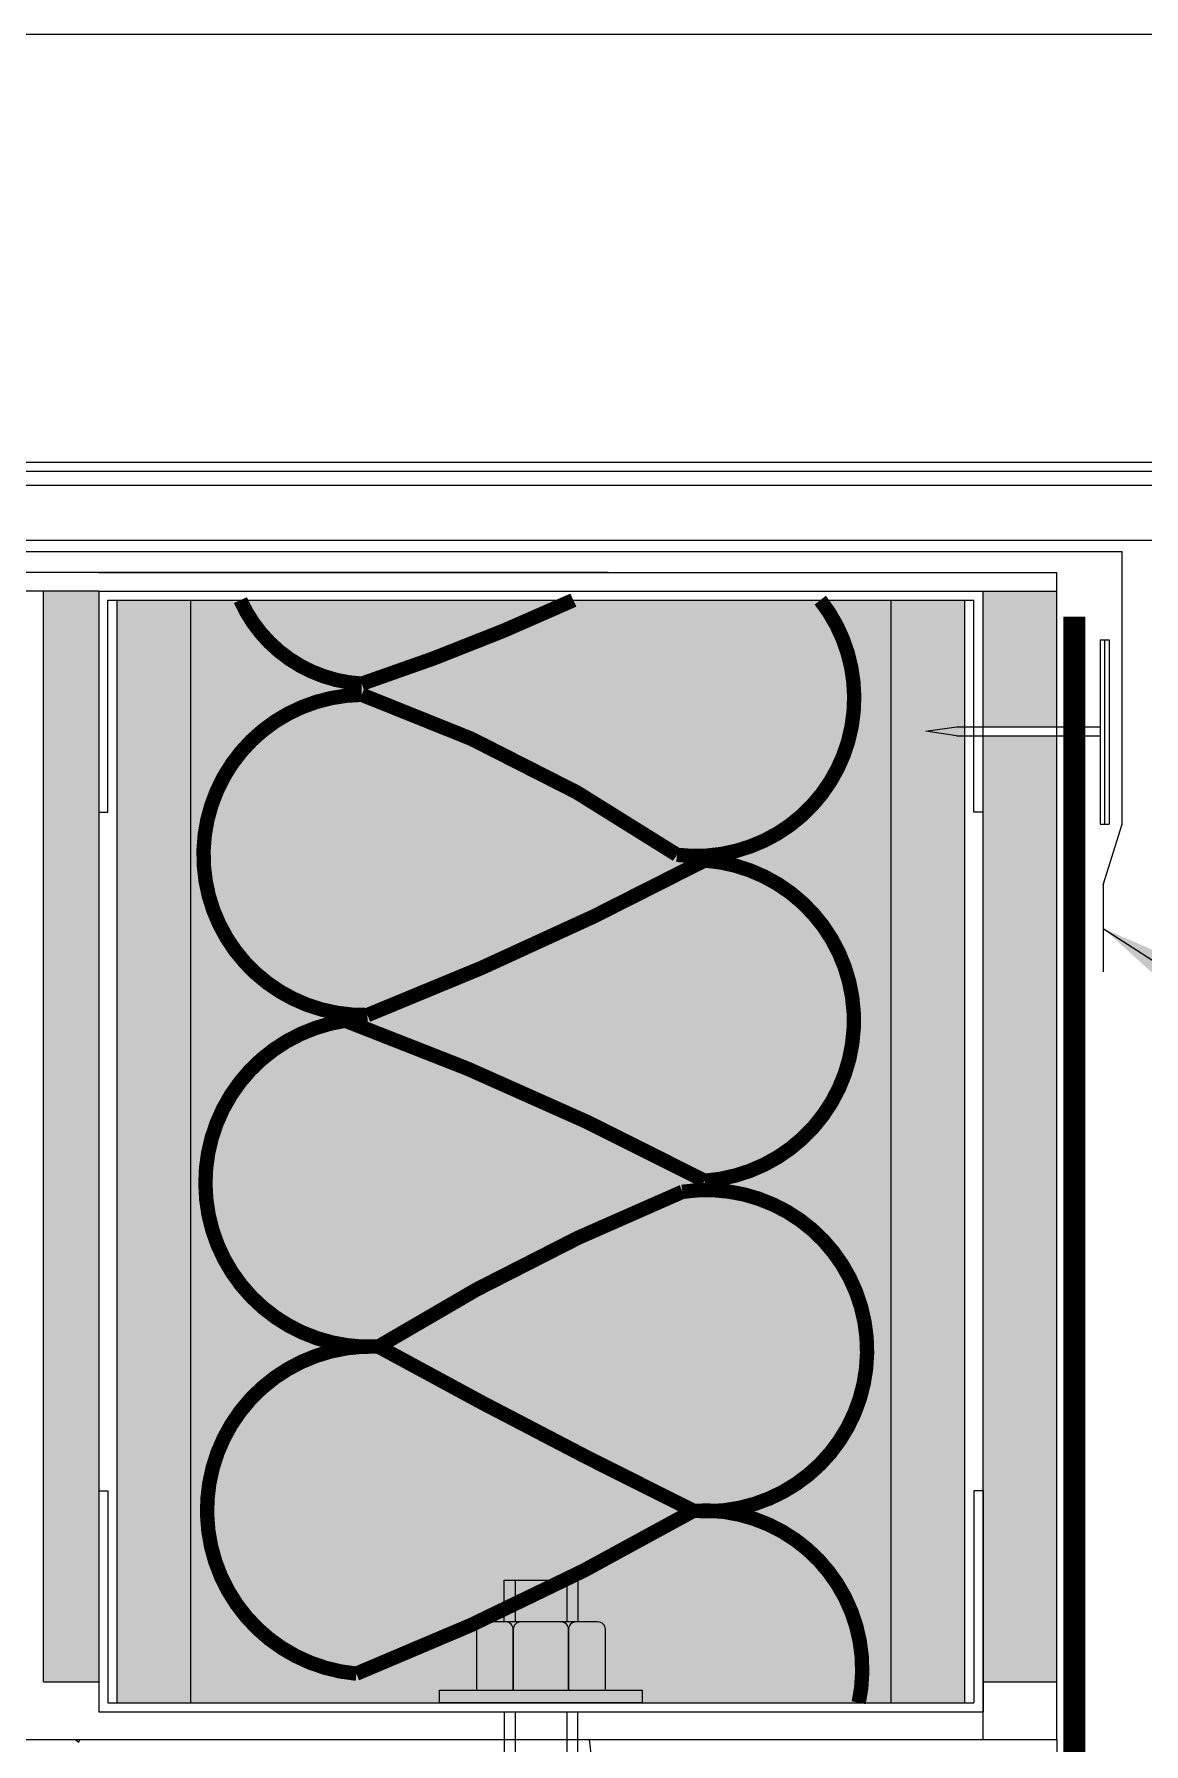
# Model space of a CAD drawing. Extents: x -30.3 to 51, y 0 to 66.
# Drawn here: x 13.65 to 21.18, y 22.64 to 34.24 of the extents above; entities that cross this region are included whole.
import ezdxf

# ---------------------------------------------------------------- set-up
doc = ezdxf.new("R2010")
doc.units = 0
doc.header["$LTSCALE"] = 1.5
doc.header["$MEASUREMENT"] = 0
doc.linetypes.add('DASHED', pattern=[0.75, 0.5, -0.25])
for name, color, linetype in [('INSULATION', 40, 'CONTINUOUS'), ('STRUCTURE', 252, 'CONTINUOUS'), ('STRUCTURE_SHADING', 254, 'CONTINUOUS'), ('TEXT', 7, 'CONTINUOUS'), ('TYVEK', 160, 'DASHED')]:
    doc.layers.add(name, color=color, linetype=linetype)
doc.styles.add('DETAILS', font='sanss___.ttf', dxfattribs={"height": 1})
doc.dimstyles.new('TYVEKDETAILS', dxfattribs={"dimscale": 6, "dimtxt": 1.5, "dimasz": 0.1, "dimexe": 0.75, "dimexo": 0.75, "dimgap": 0.75, "dimtad": 0, "dimtih": 1, "dimtoh": 1, "dimdec": 4, "dimzin": 0, "dimtxsty": 'DETAILS', "dimcen": 0.0625, "dimazin": 3, "dimtfac": 1, "dimtdec": 4, "dimtofl": 0, "dimtmove": 0, "dimatfit": 3, "dimtolj": 1, "dimtzin": 0})

msp = doc.modelspace()

# ---------------------------------------------------------------- hatches: boundary and pattern name
at = {"layer": 'STRUCTURE', "linetype": 'CONTINUOUS'}
h = msp.add_hatch(dxfattribs=at)
h.set_pattern_fill('AR-SAND', color=256, scale=0.25, style=0)
h.set_pattern_definition([(37.5, (49.68292, 10.80116), (-0.0157483, 0.481706), [0, -0.38, 0, -0.425, 0, -0.40625]), (7.5, (49.6829, 10.80116), (0.442444, 0.705537), [0, -0.205, 0, -0.3425, 0, -0.13125]), (327.5, (49.37542, 10.80116), (0.7785355, 0.0014148), [0, -0.125, 0, -0.45, 0, -0.5875]), (317.5, (49.3754, 10.80116), (0.751532, 0.219419), [0, -0.0625, 0, -0.295, 0, -0.3375])])
h.paths.add_polyline_path([(14.089, 30.462), (13.714, 30.462), (13.714, 23.062), (14.089, 23.062), (14.089, 24.358)])
h.paths.add_polyline_path([(20.589, 29.479), (20.089, 29.479), (20.089, 23.062), (20.589, 23.062)])
h.paths.add_polyline_path([(20.589, 30.462), (20.089, 30.462), (20.089, 29.541), (20.589, 29.541)])
h.paths.add_polyline_path([(14.214, 16.42), (14.151, 16.42), (14.151, 14.983), (14.089, 14.983), (14.089, 16.279), (13.714, 16.279), (13.714, 10.214), (14.214, 10.214)])
h.paths.add_polyline_path([(20.589, 14.29), (19.964, 14.29), (19.964, 10.214), (20.589, 10.214)])
h.paths.add_polyline_path([(20.589, 16.279), (20.089, 16.279), (20.089, 14.983), (20.026, 14.983), (20.026, 16.42), (19.964, 16.42), (19.964, 14.352), (20.589, 14.352)])
h = msp.add_hatch(dxfattribs=at)
h.set_pattern_fill('AR-CONC', color=256, scale=0.5, style=0)
h.set_pattern_definition([(50, (49.683, 10.8012), (3.5863, -0.31376), [0.375, -4.125]), (355, (49.683, 10.801), (-0.69376, 3.76096), [0.3, -3.3]), (100.451, (49.9818, 10.775), (2.89255, 3.4472), [0.3187, -3.5057]), (46.184, (49.683, 11.801), (5.3362, -0.8276), [0.5625, -6.1875]), (96.636, (50.1276, 11.732), (4.6733, 4.8706), [0.47805, -5.25856]), (351.184, (49.683, 11.801), (4.6733, 4.8706), [0.45, -4.95]), (21, (50.183, 11.5512), (2.98454, -2.0131), [0.375, -4.125]), (326, (50.183, 11.551), (1.21658, 3.62575), [0.3, -3.3]), (71.451, (50.4316, 11.3834), (4.2011, 1.61265), [0.3187, -3.5057]), (37.5, (49.6829, 10.8012), (0.0608, 1.66447), [0, -3.26, 0, -3.35, 0, -3.3125]), (7.5, (49.683, 10.8012), (1.31535, 1.97206), [0, -1.91, 0, -3.185, 0, -1.2625]), (327.5, (48.5679, 10.8012), (2.669112, -0.112774), [0, -1.25, 0, -3.9, 0, -5.175]), (317.5, (48.068, 10.8012), (2.91593, 0.50052), [0, -1.625, 0, -2.59, 0, -3.675])])
h.paths.add_polyline_path([(16.839, 19.151), (17.339, 19.151), (17.339, 16.67), (20.589, 16.67), (20.589, 22.67), (17.339, 22.67), (17.339, 20.19), (16.839, 20.19), (16.839, 22.67), (7.94, 22.67), (7.94, 20.362), (8.814, 19.959), (7.084, 19.516), (7.94, 19.12), (7.94, 16.67), (16.839, 16.67)])
at = {"layer": 'STRUCTURE_SHADING'}
msp.add_hatch(color=256, dxfattribs=at).paths.add_polyline_path([(14.214, 22.92), (14.214, 30.4), (19.964, 30.4), (19.964, 22.92)])

# ---------------------------------------------------------------- linework, layer by layer
at = {"layer": 'INSULATION', "const_width": 0.0975}
for points in [[(19.245, 22.92, 0.496163), (18.124, 24.222, -0.036839), (15.837, 23.117, -0.978351), (15.987, 25.336, 0.011745), (18.124, 24.222, 1.122527), (18.049, 26.386, 0.042055), (15.987, 25.336, -0.955215), (15.762, 27.547, -0.033771), (18.199, 26.461, 0.932497), (18.199, 28.634, -0.02843), (15.912, 27.585, -1.006035), (15.874, 29.758, -0.065918), (18.012, 28.672, 0.66966), (18.984, 30.4, 0.66966)], [(17.309, 30.4, -0.027697), (15.874, 29.833, -0.280607), (15.05, 30.4)]]:
    msp.add_lwpolyline(points, format="xyb", dxfattribs=at)
at = {"layer": 'STRUCTURE'}
for p, q in [((13.026, 31.337), (25.952, 31.337)), ((13.089, 31.275), (25.89, 31.275)), ((13.401, 31.181), (25.577, 31.181)), ((14.089, 30.587), (17.545, 30.587)), ((14.089, 30.462), (20.089, 30.462)), ((14.151, 30.4), (14.214, 30.4)), ((14.151, 28.962), (14.151, 30.4)), ((14.214, 22.92), (14.214, 30.4)), ((14.214, 30.4), (19.964, 30.4)), ((14.714, 22.92), (14.714, 30.4)), ((19.464, 22.92), (19.464, 30.4)), ((19.964, 22.92), (19.964, 30.4)), ((20.026, 28.962), (20.026, 30.4)), ((20.089, 28.962), (20.089, 30.462)), ((20.882, 30.13), (20.882, 28.88)), ((20.882, 30.13), (20.944, 30.13)), ((20.913, 30.13), (20.913, 28.88)), ((20.944, 30.13), (20.944, 28.88)), ((19.701, 29.51), (19.909, 29.541)), ((19.909, 29.479), (19.701, 29.51)), ((19.909, 29.541), (20.882, 29.541)), ((19.909, 29.479), (20.882, 29.479)), ((14.089, 28.962), (14.151, 28.962)), ((20.089, 28.962), (20.026, 28.962)), ((20.882, 28.88), (20.944, 28.88)), ((14.089, 24.358), (14.089, 22.858)), ((14.089, 24.358), (14.151, 24.358)), ((14.151, 24.358), (14.151, 22.92)), ((20.026, 24.358), (20.026, 22.92)), ((20.089, 24.358), (20.026, 24.358)), ((20.089, 24.358), (20.089, 22.858)), ((16.914, 23.752), (16.914, 23.468)), ((17.264, 23.752), (17.264, 23.468)), ((13.714, 23.062), (14.089, 23.062)), ((20.089, 23.062), (20.589, 23.062)), ((14.089, 22.858), (20.089, 22.858)), ((14.214, 22.92), (19.964, 22.92)), ((17.339, 22.92), (16.839, 22.92)), ((16.839, 22.858), (16.839, 20.19)), ((16.914, 22.858), (16.914, 20.19)), ((17.264, 22.858), (17.264, 20.19)), ((17.339, 20.19), (17.339, 22.858)), ((19.964, 22.92), (20.026, 22.92)), ((7.94, 22.67), (20.589, 22.67)), ((20.589, 22.67), (20.589, 16.67))]:
    msp.add_line(p, q, dxfattribs=at)
at = {"layer": 'STRUCTURE', "linetype": 'CONTINUOUS'}
for p, q in [((13.401, 30.806), (25.577, 30.806)), ((17.545, 30.587), (20.089, 30.587)), ((20.089, 30.587), (20.589, 30.587)), ((20.589, 22.67), (20.589, 30.587)), ((14.089, 30.462), (13.589, 30.462)), ((13.714, 23.062), (13.714, 30.462)), ((14.089, 30.462), (14.089, 28.962)), ((14.089, 30.462), (14.089, 24.17)), ((19.964, 30.4), (20.026, 30.4)), ((20.089, 30.462), (20.589, 30.462)), ((20.089, 22.67), (20.089, 29.479)), ((14.151, 22.92), (14.214, 22.92))]:
    msp.add_line(p, q, dxfattribs=at)
at = {"layer": 'STRUCTURE', "color": 7, "linetype": 'CONTINUOUS'}
for p, q in [((21.032, 30.728), (13.426, 30.728)), ((21.032, 28.88), (21.032, 30.728)), ((17.545, 30.587), (13.589, 30.587)), ((20.903, 28.468), (21.032, 28.88)), ((20.903, 28.468), (20.903, 27.878))]:
    msp.add_line(p, q, dxfattribs=at)
at = {"layer": 'STRUCTURE'}
for points in [[(16.839, 23.468), (16.839, 23.752), (17.339, 23.752), (17.339, 23.468)], [(16.401, 23.006), (17.776, 23.006), (17.776, 22.92), (16.401, 22.92)]]:
    msp.add_lwpolyline(points, close=True, dxfattribs=at)
for points in [[(16.651, 23.006), (16.901, 23.006), (16.901, 23.418, 0.414214), (16.851, 23.468), (16.701, 23.468, 0.414214), (16.651, 23.418)], [(16.901, 23.006), (17.276, 23.006), (17.276, 23.418, 0.414214), (17.226, 23.468), (16.951, 23.468, 0.414214), (16.901, 23.418)], [(17.276, 23.006), (17.526, 23.006), (17.526, 23.418, 0.414214), (17.476, 23.468), (17.326, 23.468, 0.414214), (17.276, 23.418)]]:
    msp.add_lwpolyline(points, format="xyb", close=True, dxfattribs=at)
at = {"layer": 'TEXT'}
msp.add_line((13.589, 34.24), (25.579, 34.24), dxfattribs=at)
at = {"layer": 'TYVEK'}
msp.add_lwpolyline([(20.707, 30.289, 0.15, 0.15, 0), (20.707, 10.213, 0.125, 0.125, 0)], format="xyseb", dxfattribs=at)

# ---------------------------------------------------------------- leaders
at = {"layer": 'TEXT'}
msp.add_leader([(20.903, 28.173), (31.725, 21.203), (32.792, 21.203)], dimstyle='TYVEKDETAILS', override={"dimgap": 0.75, "dimtad": 0, "dimfxl": 3}, dxfattribs=at)

doc.saveas('drawing.dxf')
